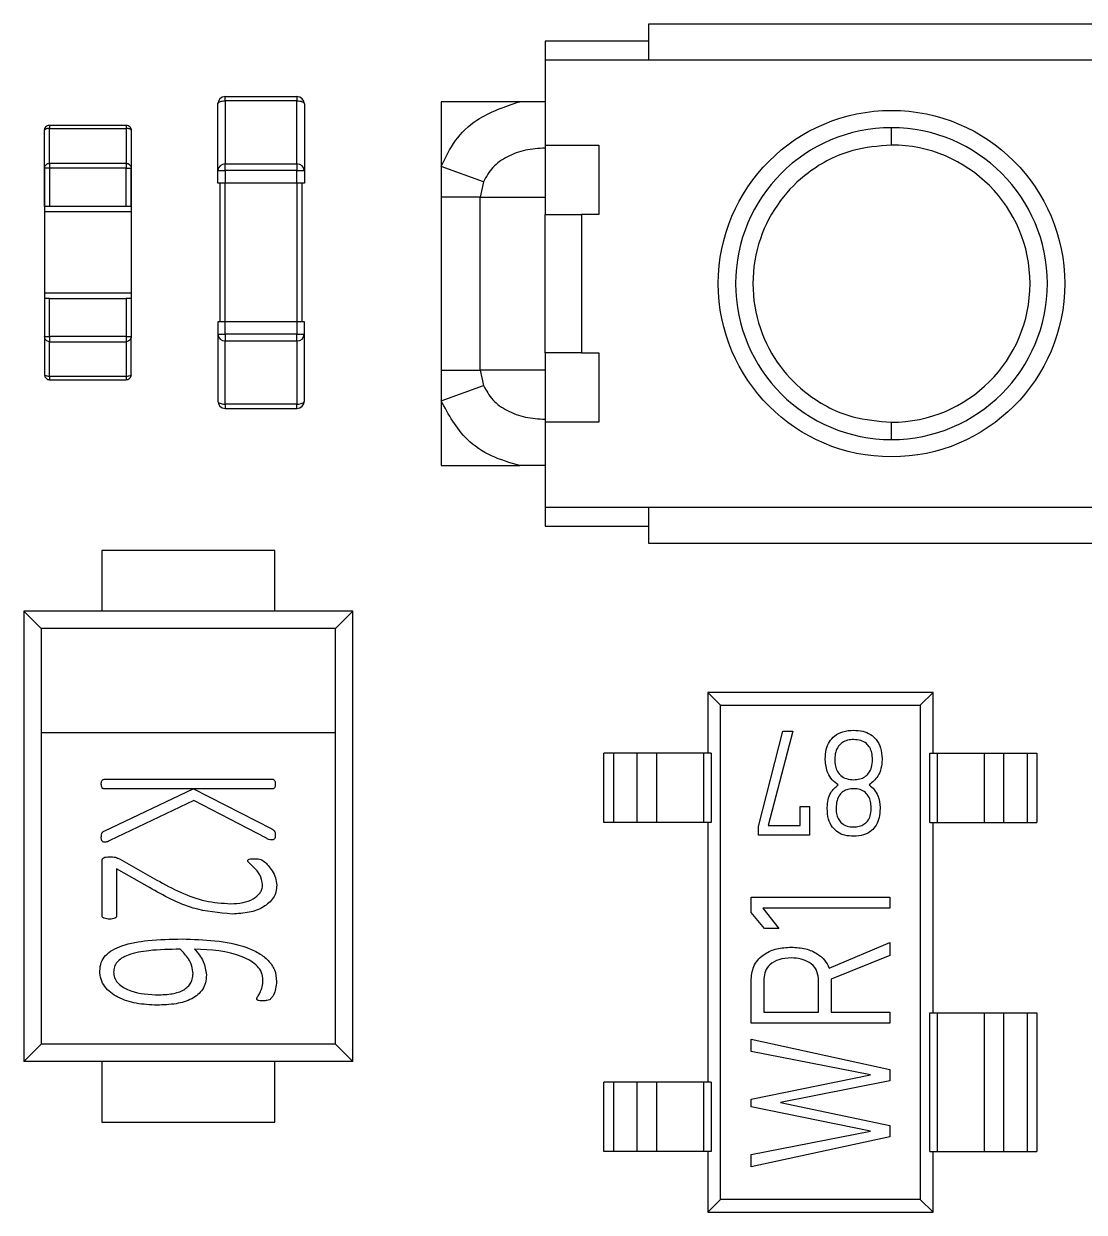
# Model space of a CAD drawing. Header units: millimetres. Extents: x 76 to 188, y 101 to 163.
# Drawn here: x 123.214 to 126.276, y 112.479 to 115.909 of the extents above; entities that cross this region are included whole.
import ezdxf

# ---------------------------------------------------------------- set-up
doc = ezdxf.new("R2010")
doc.units = ezdxf.units.MM

msp = doc.modelspace()

# ---------------------------------------------------------------- linework, layer by layer
at = {"color": 7, "linetype": 'Continuous', "lineweight": 25}
for p, q in [((125.0193, 115.9094), (126.4193, 115.9094)), ((125.0193, 115.8044), (125.0193, 115.9094)), ((125.0193, 115.8594), (124.7193, 115.8594)), ((124.7193, 115.8594), (124.7193, 115.8044)), ((124.7193, 115.8044), (124.7193, 115.5594)), ((125.0193, 115.8044), (124.7193, 115.8044)), ((126.4193, 115.8044), (125.0193, 115.8044)), ((123.7956, 115.6871), (123.7956, 115.6994)), ((123.7956, 115.6994), (124.0031, 115.6994)), ((124.0031, 115.6994), (124.0031, 115.6871)), ((123.7743, 115.4856), (123.7743, 115.6781)), ((124.0031, 115.6871), (123.7956, 115.6871)), ((123.7956, 115.6871), (123.7956, 115.5048)), ((124.0031, 115.5048), (124.0031, 115.6871)), ((124.0243, 115.6781), (124.0243, 115.4856)), ((124.4193, 115.6844), (124.4193, 115.4975)), ((124.6461, 115.6844), (124.4193, 115.6844)), ((124.7193, 115.6844), (124.6461, 115.6844)), ((123.2888, 115.6169), (123.5098, 115.6169)), ((123.2888, 115.6072), (123.5098, 115.6072)), ((125.7193, 115.5594), (125.7193, 115.6094)), ((124.7193, 115.5594), (124.8743, 115.5594)), ((124.7193, 115.5594), (124.7193, 115.3594)), ((124.8743, 115.5594), (124.8743, 115.3594)), ((123.2743, 115.4924), (123.2743, 115.3819)), ((123.2743, 115.3819), (123.2743, 115.4924)), ((123.2746, 115.3819), (123.2746, 115.4919)), ((123.2888, 115.5069), (123.5098, 115.5069)), ((123.5098, 115.4924), (123.2888, 115.4924)), ((123.2888, 115.4924), (123.2888, 115.3819)), ((123.5098, 115.3819), (123.5098, 115.4924)), ((123.5241, 115.4919), (123.5241, 115.3819)), ((123.5243, 115.3819), (123.5243, 115.4924)), ((123.5243, 115.4924), (123.5243, 115.3819)), ((123.7956, 115.4856), (123.7956, 115.5048)), ((123.7956, 115.5048), (124.0031, 115.5048)), ((124.0031, 115.5048), (124.0031, 115.4856)), ((124.5414, 115.4535), (124.4193, 115.4975)), ((124.4193, 115.4975), (124.4193, 115.4094)), ((123.7743, 115.4856), (123.7956, 115.4856)), ((123.7743, 115.4494), (123.7743, 115.4856)), ((124.0031, 115.4856), (123.7956, 115.4856)), ((123.7956, 115.4856), (123.7956, 115.4494)), ((124.0031, 115.4494), (124.0031, 115.4856)), ((124.0031, 115.4856), (124.0243, 115.4856)), ((124.0243, 115.4856), (124.0243, 115.4494)), ((123.7956, 115.4494), (123.7743, 115.4494)), ((123.7806, 115.4494), (123.7806, 115.0494)), ((124.0031, 115.4494), (123.7956, 115.4494)), ((123.7956, 115.0494), (123.7956, 115.4494)), ((124.0243, 115.4494), (124.0031, 115.4494)), ((124.0031, 115.4494), (124.0031, 115.0494)), ((124.0181, 115.0494), (124.0181, 115.4494)), ((124.5414, 115.4535), (124.5321, 115.4094)), ((124.4193, 115.4094), (124.4193, 114.9094)), ((124.5321, 115.4094), (124.4193, 115.4094)), ((124.5321, 115.4094), (124.7193, 115.4094)), ((124.5321, 114.9094), (124.5321, 115.4094)), ((123.2743, 115.3819), (123.2743, 115.3669)), ((123.2743, 115.3669), (123.2743, 115.1319)), ((123.5243, 115.3669), (123.2743, 115.3669)), ((123.5098, 115.3819), (123.2888, 115.3819)), ((123.5243, 115.3819), (123.5243, 115.3669)), ((123.5243, 115.3669), (123.5243, 115.1319)), ((124.7193, 114.9594), (124.7193, 115.3594)), ((124.7193, 115.3594), (124.7194, 115.3594)), ((124.7194, 115.3594), (124.8243, 115.3594)), ((124.8243, 115.3594), (124.8243, 114.9594)), ((124.8743, 115.3594), (124.8243, 115.3594)), ((123.2743, 115.1319), (123.2743, 115.1169)), ((123.5243, 115.1319), (123.2743, 115.1319)), ((123.2743, 115.1169), (123.2743, 115.0064)), ((123.2888, 115.0064), (123.2888, 115.1169)), ((123.2888, 115.1169), (123.5098, 115.1169)), ((123.5098, 115.1169), (123.5098, 115.0064)), ((123.5241, 115.1169), (123.5241, 115.0069)), ((123.5243, 115.1319), (123.5243, 115.1169)), ((123.7743, 115.0494), (123.7743, 115.0132)), ((123.7956, 115.0494), (123.7743, 115.0494)), ((124.0031, 115.0494), (123.7956, 115.0494)), ((123.7956, 115.0132), (123.7956, 115.0494)), ((124.0031, 115.0494), (124.0031, 115.0132)), ((124.0243, 115.0494), (124.0031, 115.0494)), ((124.0243, 115.0132), (124.0243, 115.0494)), ((123.7743, 115.0132), (123.7956, 115.0132)), ((123.7743, 115.0132), (123.7743, 114.8206)), ((123.7956, 115.0132), (123.7956, 114.9939)), ((124.0031, 115.0132), (123.7956, 115.0132)), ((124.0031, 115.0132), (124.0243, 115.0132)), ((124.0031, 114.9939), (124.0031, 115.0132)), ((124.0243, 114.8206), (124.0243, 115.0132)), ((123.5098, 115.0064), (123.2888, 115.0064)), ((123.2888, 114.9919), (123.5098, 114.9919)), ((123.7956, 114.9939), (124.0031, 114.9939)), ((123.7956, 114.8117), (123.7956, 114.9939)), ((124.0031, 114.9939), (124.0031, 114.8117)), ((124.7194, 114.9594), (124.7193, 114.9594)), ((124.7193, 114.9594), (124.7193, 114.7594)), ((124.8243, 114.9594), (124.7194, 114.9594)), ((124.8243, 114.9594), (124.8743, 114.9594)), ((124.8743, 114.9594), (124.8743, 114.7594)), ((124.4193, 114.9094), (124.4193, 114.8212)), ((124.4193, 114.9094), (124.5321, 114.9094)), ((124.5321, 114.9094), (124.5414, 114.8653)), ((124.7193, 114.9094), (124.5321, 114.9094)), ((123.5098, 114.8916), (123.2888, 114.8916)), ((123.2888, 114.8819), (123.5098, 114.8819)), ((124.4193, 114.8212), (124.5414, 114.8653)), ((124.0031, 114.8117), (123.7956, 114.8117)), ((123.7956, 114.8117), (123.7956, 114.7994)), ((124.0031, 114.7994), (124.0031, 114.8117)), ((124.4193, 114.8212), (124.4193, 114.6344)), ((123.7956, 114.7994), (124.0031, 114.7994)), ((124.7193, 114.7594), (124.7193, 114.5144)), ((124.8743, 114.7594), (124.7193, 114.7594)), ((125.7193, 114.7094), (125.7193, 114.7594)), ((124.4193, 114.6344), (124.6461, 114.6344)), ((124.7193, 114.6344), (124.6461, 114.6344)), ((124.7193, 114.5144), (125.0193, 114.5144)), ((124.7193, 114.5144), (124.7193, 114.4594)), ((125.0193, 114.5144), (126.4193, 114.5144)), ((125.0193, 114.4094), (125.0193, 114.5144)), ((124.7193, 114.4594), (125.0193, 114.4594)), ((126.4193, 114.4094), (125.0193, 114.4094)), ((123.9393, 114.3894), (123.4393, 114.3894)), ((123.4393, 114.3894), (123.4393, 114.2144)), ((123.9393, 114.2144), (123.9393, 114.3894)), ((123.2143, 114.2144), (123.2143, 112.9144)), ((123.2143, 114.2144), (123.2643, 114.1644)), ((123.4393, 114.2144), (123.2143, 114.2144)), ((123.9393, 114.2144), (123.4393, 114.2144)), ((124.1643, 114.2144), (123.9393, 114.2144)), ((124.1143, 114.1644), (124.1643, 114.2144)), ((124.1643, 112.9144), (124.1643, 114.2144)), ((124.1143, 114.1644), (123.2643, 114.1644)), ((123.2643, 114.1644), (123.2643, 113.8644)), ((124.1143, 113.8644), (124.1143, 114.1644)), ((125.1893, 113.9794), (125.2262, 113.9426)), ((125.8393, 113.9794), (125.1893, 113.9794)), ((125.1893, 113.9794), (125.1893, 113.8044)), ((125.8393, 113.9794), (125.8025, 113.9426)), ((125.8393, 113.8044), (125.8393, 113.9794)), ((125.2262, 113.9426), (125.8025, 113.9426)), ((125.2262, 112.5162), (125.2262, 113.9426)), ((125.8025, 113.9426), (125.8025, 112.5162)), ((123.2643, 113.8644), (124.1143, 113.8644)), ((123.2643, 113.8644), (123.2643, 112.9644)), ((124.1143, 112.9644), (124.1143, 113.8644)), ((125.3356, 113.5926), (125.4054, 113.8676)), ((125.4347, 113.8676), (125.3636, 113.5951)), ((125.4054, 113.8676), (125.4347, 113.8676)), ((124.8893, 113.6044), (124.8893, 113.8044)), ((124.9176, 113.8044), (124.8893, 113.8044)), ((124.9176, 113.6044), (124.9176, 113.8044)), ((124.9856, 113.8044), (124.9176, 113.8044)), ((124.9856, 113.6044), (124.9856, 113.8044)), ((125.0416, 113.8044), (124.9856, 113.8044)), ((125.0416, 113.6044), (125.0416, 113.8044)), ((125.1776, 113.8044), (125.0416, 113.8044)), ((125.1776, 113.6044), (125.1776, 113.8044)), ((125.1985, 113.8044), (125.1776, 113.8044)), ((125.1985, 113.8044), (125.1985, 113.6044)), ((125.5281, 113.7853), (125.5281, 113.7883)), ((125.5556, 113.7863), (125.5556, 113.7853)), ((125.6646, 113.7856), (125.6646, 113.7865)), ((125.6921, 113.7883), (125.6921, 113.7853)), ((125.8301, 113.6044), (125.8301, 113.8044)), ((125.8301, 113.8044), (125.8511, 113.8044)), ((125.8511, 113.8044), (125.8511, 113.6044)), ((125.8511, 113.8044), (125.987, 113.8044)), ((125.987, 113.8044), (125.987, 113.6044)), ((125.987, 113.8044), (126.043, 113.8044)), ((126.043, 113.8044), (126.043, 113.6044)), ((126.043, 113.8044), (126.111, 113.8044)), ((126.111, 113.8044), (126.111, 113.6044)), ((126.111, 113.8044), (126.1393, 113.8044)), ((126.1393, 113.8044), (126.1393, 113.6044)), ((123.448, 113.7292), (123.9306, 113.7292)), ((123.7034, 113.701), (123.448, 113.701)), ((123.448, 113.5804), (123.7034, 113.701)), ((123.9306, 113.701), (123.7043, 113.701)), ((123.7043, 113.701), (123.9306, 113.5855)), ((123.7057, 113.6681), (123.463, 113.5522)), ((123.9133, 113.5597), (123.7057, 113.6681)), ((125.4557, 113.5951), (125.4557, 113.6508)), ((125.4557, 113.6508), (125.4825, 113.6508)), ((125.4825, 113.6508), (125.4825, 113.5676)), ((125.5338, 113.6443), (125.5338, 113.6473)), ((125.5595, 113.6461), (125.5595, 113.6434)), ((125.6606, 113.6434), (125.6606, 113.6466)), ((125.6864, 113.6473), (125.6864, 113.6443)), ((124.9176, 113.6044), (124.8893, 113.6044)), ((124.9856, 113.6044), (124.9176, 113.6044)), ((125.0416, 113.6044), (124.9856, 113.6044)), ((125.1776, 113.6044), (125.0416, 113.6044)), ((125.1985, 113.6044), (125.1776, 113.6044)), ((125.1893, 113.6044), (125.1893, 112.8544)), ((125.8301, 113.6044), (125.8511, 113.6044)), ((125.8393, 113.0544), (125.8393, 113.6044)), ((125.8511, 113.6044), (125.987, 113.6044)), ((125.987, 113.6044), (126.043, 113.6044)), ((126.043, 113.6044), (126.111, 113.6044)), ((126.111, 113.6044), (126.1393, 113.6044)), ((125.3356, 113.5676), (125.3356, 113.5926)), ((125.4825, 113.5676), (125.3356, 113.5676)), ((125.3636, 113.5951), (125.4557, 113.5951)), ((123.4907, 113.4991), (123.5982, 113.4381)), ((123.4405, 113.3343), (123.4405, 113.4954)), ((123.4823, 113.4705), (123.4823, 113.3343)), ((123.5776, 113.4165), (123.4823, 113.4705)), ((125.3145, 113.3442), (125.3145, 113.3891)), ((125.3145, 113.3891), (125.7145, 113.3891)), ((125.7145, 113.3891), (125.7145, 113.3574)), ((125.3525, 113.2986), (125.3145, 113.3442)), ((125.7145, 113.3574), (125.3478, 113.3574)), ((125.3478, 113.3574), (125.3941, 113.2986)), ((125.3941, 113.2986), (125.3525, 113.2986)), ((125.5395, 113.1842), (125.7145, 113.258)), ((125.7145, 113.258), (125.7145, 113.22)), ((125.7145, 113.22), (125.5454, 113.1521)), ((125.3142, 113.0248), (125.3142, 113.1516)), ((125.3511, 113.1536), (125.3511, 113.0565)), ((125.5084, 113.0565), (125.5084, 113.1536)), ((125.5454, 113.1516), (125.5454, 113.0565)), ((125.3511, 113.0565), (125.5084, 113.0565)), ((125.5454, 113.0565), (125.7145, 113.0565)), ((125.7145, 113.0565), (125.7145, 113.0248)), ((125.8301, 112.6544), (125.8301, 113.0544)), ((125.8301, 113.0544), (125.8511, 113.0544)), ((125.8511, 113.0544), (125.8511, 112.6544)), ((125.8511, 113.0544), (125.987, 113.0544)), ((125.987, 113.0544), (125.987, 112.6544)), ((125.987, 113.0544), (126.043, 113.0544)), ((126.043, 113.0544), (126.043, 112.6544)), ((126.043, 113.0544), (126.111, 113.0544)), ((126.111, 113.0544), (126.111, 112.6544)), ((126.111, 113.0544), (126.1393, 113.0544)), ((126.1393, 113.0544), (126.1393, 112.6544)), ((125.7145, 113.0248), (125.3142, 113.0248)), ((123.2643, 112.9644), (123.2143, 112.9144)), ((124.1143, 112.9644), (123.2643, 112.9644)), ((124.1643, 112.9144), (124.1143, 112.9644)), ((125.3145, 112.9429), (125.3145, 112.9786)), ((125.3145, 112.9786), (125.7145, 112.8917)), ((125.6583, 112.8755), (125.3145, 112.9429)), ((123.4393, 112.9144), (123.2143, 112.9144)), ((123.9393, 112.9144), (123.4393, 112.9144)), ((123.4393, 112.9144), (123.4393, 112.7394)), ((124.1643, 112.9144), (123.9393, 112.9144)), ((123.9393, 112.7394), (123.9393, 112.9144)), ((125.7145, 112.8917), (125.7145, 112.859)), ((124.8893, 112.6544), (124.8893, 112.8544)), ((124.9176, 112.8544), (124.8893, 112.8544)), ((124.9176, 112.6544), (124.9176, 112.8544)), ((124.9856, 112.8544), (124.9176, 112.8544)), ((124.9856, 112.6544), (124.9856, 112.8544)), ((125.0416, 112.8544), (124.9856, 112.8544)), ((125.0416, 112.6544), (125.0416, 112.8544)), ((125.1776, 112.8544), (125.0416, 112.8544)), ((125.1776, 112.6544), (125.1776, 112.8544)), ((125.1985, 112.8544), (125.1776, 112.8544)), ((125.1985, 112.8544), (125.1985, 112.6544)), ((125.3145, 112.8055), (125.6583, 112.8755)), ((125.7145, 112.859), (125.399, 112.7956)), ((125.3145, 112.7834), (125.3145, 112.8055)), ((125.6583, 112.7133), (125.3145, 112.7834)), ((125.399, 112.7956), (125.7145, 112.7298)), ((123.4393, 112.7394), (123.9393, 112.7394)), ((125.3145, 112.646), (125.6583, 112.7133)), ((125.7145, 112.7298), (125.7145, 112.6971)), ((125.7145, 112.6971), (125.3145, 112.6103)), ((124.9176, 112.6544), (124.8893, 112.6544)), ((124.9856, 112.6544), (124.9176, 112.6544)), ((125.0416, 112.6544), (124.9856, 112.6544)), ((125.1776, 112.6544), (125.0416, 112.6544)), ((125.1985, 112.6544), (125.1776, 112.6544)), ((125.1893, 112.6544), (125.1893, 112.4794)), ((125.3145, 112.6103), (125.3145, 112.646)), ((125.8301, 112.6544), (125.8511, 112.6544)), ((125.8393, 112.4794), (125.8393, 112.6544)), ((125.8511, 112.6544), (125.987, 112.6544)), ((125.987, 112.6544), (126.043, 112.6544)), ((126.043, 112.6544), (126.111, 112.6544)), ((126.111, 112.6544), (126.1393, 112.6544)), ((125.2262, 112.5162), (125.1893, 112.4794)), ((125.8025, 112.5162), (125.2262, 112.5162)), ((125.8393, 112.4794), (125.8025, 112.5162)), ((125.1893, 112.4794), (125.8393, 112.4794))]:
    msp.add_line(p, q, dxfattribs=at)
at = {"color": 7, "linetype": 'Continuous', "lineweight": 25, "flags": 128}
for points in [[(123.7743, 115.6781), (123.7747, 115.6799), (123.7759, 115.6816), (123.7779, 115.6831), (123.7805, 115.6845), (123.7838, 115.6856), (123.7874, 115.6864), (123.7914, 115.6869), (123.7956, 115.6871)], [(124.0031, 115.6871), (124.0072, 115.6869), (124.0112, 115.6864), (124.0149, 115.6856), (124.0181, 115.6845), (124.0207, 115.6831), (124.0227, 115.6816), (124.0239, 115.6799), (124.0243, 115.6781)], [(123.7743, 114.8206), (123.7747, 114.8189), (123.7759, 114.8172), (123.7779, 114.8157), (123.7805, 114.8143), (123.7838, 114.8132), (123.7874, 114.8124), (123.7914, 114.8119), (123.7956, 114.8117)], [(124.0031, 114.8117), (124.0072, 114.8119), (124.0112, 114.8124), (124.0149, 114.8132), (124.0181, 114.8143), (124.0207, 114.8157), (124.0227, 114.8172), (124.0239, 114.8189), (124.0243, 114.8206)]]:
    msp.add_lwpolyline(points, dxfattribs=at)
at = {"color": 7, "linetype": 'Continuous', "lineweight": 25}
msp.add_circle((125.7193, 115.1594), 0.5, dxfattribs=at)
for centre, radius, start, end in [((123.7956, 115.6781), 0.0212, 90, 180), ((124.0031, 115.6781), 0.0213, 0, 90), ((125.7193, 115.1594), 0.45, 90, 270), ((125.7193, 115.1594), 0.45, 270, 90), ((125.7193, 115.1594), 0.4, 270, 90), ((123.7946, 115.4845), 0.0203, 87.3455, 177.0733), ((124.004, 115.4845), 0.0203, 2.9267, 92.6545), ((123.7946, 115.0143), 0.0203, 182.9267, 272.6545), ((124.004, 115.0143), 0.0203, 267.3455, 357.0733), ((123.7956, 114.8206), 0.0212, 180, 270), ((124.0031, 114.8206), 0.0213, 270, 0)]:
    msp.add_arc(centre, radius, start, end, dxfattribs=at)
for points, knots in [([(124.4193, 115.4975), (124.4316, 115.5234), (124.4561, 115.5751), (124.5324, 115.647), (124.6029, 115.6702), (124.6461, 115.6844)], [0, 0, 0, 0, 0.27925, 0.559101, 1, 1, 1, 1]), ([(125.7193, 115.5594), (125.6815, 115.5562), (125.5958, 115.5491), (125.483, 115.4903), (125.3921, 115.3998), (125.3335, 115.289), (125.312, 115.1596), (125.3335, 115.03), (125.3919, 114.9192), (125.4829, 114.8285), (125.5958, 114.7697), (125.6815, 114.7625), (125.7193, 114.7594)], [0, 0, 0, 0, 0.090411, 0.204773, 0.295692, 0.394919, 0.500002, 0.604669, 0.704124, 0.795227, 0.909589, 1, 1, 1, 1]), ([(124.7193, 115.5507), (124.7002, 115.5495), (124.6625, 115.5472), (124.6105, 115.528), (124.5663, 115.4978), (124.5495, 115.4679), (124.5414, 115.4535)], [0, 0, 0, 0, 0.267423, 0.52581, 0.769946, 1, 1, 1, 1]), ([(124.5414, 114.8653), (124.5495, 114.8508), (124.5663, 114.821), (124.6105, 114.7907), (124.6625, 114.7716), (124.7002, 114.7693), (124.7193, 114.7681)], [0, 0, 0, 0, 0.230054, 0.47419, 0.732577, 1, 1, 1, 1]), ([(124.6461, 114.6344), (124.6183, 114.6424), (124.5633, 114.6583), (124.4761, 114.7161), (124.4409, 114.7813), (124.4193, 114.8212)], [0, 0, 0, 0, 0.283715, 0.561471, 1, 1, 1, 1]), ([(125.5281, 113.7883), (125.5286, 113.7973), (125.5295, 113.8143), (125.5388, 113.8373), (125.5552, 113.8561), (125.58, 113.8686), (125.5996, 113.8699), (125.6101, 113.8705)], [0, 0, 0, 0, 0.204808, 0.385822, 0.555476, 0.763434, 1, 1, 1, 1]), ([(125.6101, 113.8435), (125.6041, 113.8432), (125.5928, 113.8426), (125.5775, 113.836), (125.5651, 113.8245), (125.5568, 113.8072), (125.556, 113.7936), (125.5556, 113.7863)], [0, 0, 0, 0, 0.20013, 0.376898, 0.545342, 0.756604, 1, 1, 1, 1]), ([(125.6101, 113.8705), (125.619, 113.87), (125.6359, 113.8691), (125.6589, 113.8598), (125.6776, 113.8434), (125.6902, 113.8185), (125.6914, 113.7988), (125.6921, 113.7883)], [0, 0, 0, 0, 0.203299, 0.383976, 0.553631, 0.761783, 1, 1, 1, 1]), ([(125.6646, 113.7865), (125.6642, 113.7928), (125.6636, 113.8045), (125.6574, 113.8204), (125.6467, 113.8334), (125.6302, 113.8422), (125.6171, 113.8431), (125.6101, 113.8435)], [0, 0, 0, 0, 0.209355, 0.392911, 0.56248, 0.76673, 1, 1, 1, 1]), ([(125.5657, 113.7127), (125.5596, 113.7173), (125.5471, 113.7266), (125.5317, 113.7514), (125.5295, 113.7723), (125.5281, 113.7853)], [0, 0, 0, 0, 0.269095, 0.544713, 1, 1, 1, 1]), ([(125.5556, 113.7853), (125.5559, 113.779), (125.5565, 113.7673), (125.5627, 113.7513), (125.5734, 113.7382), (125.5899, 113.7292), (125.6031, 113.7283), (125.6101, 113.7278)], [0, 0, 0, 0, 0.209014, 0.393083, 0.563212, 0.767506, 1, 1, 1, 1]), ([(125.6101, 113.7278), (125.6161, 113.7282), (125.6274, 113.7288), (125.6427, 113.7355), (125.655, 113.7471), (125.6633, 113.7645), (125.6641, 113.7782), (125.6646, 113.7856)], [0, 0, 0, 0, 0.199377, 0.375938, 0.544337, 0.755164, 1, 1, 1, 1]), ([(125.6921, 113.7853), (125.6915, 113.7769), (125.6904, 113.7605), (125.6796, 113.7334), (125.6641, 113.7205), (125.6549, 113.7127)], [0, 0, 0, 0, 0.298515, 0.580176, 1, 1, 1, 1]), ([(123.4381, 113.7151), (123.4382, 113.7169), (123.4382, 113.72), (123.4394, 113.724), (123.4412, 113.7271), (123.4443, 113.729), (123.4467, 113.7291), (123.448, 113.7292)], [0, 0, 0, 0, 0.275337, 0.473772, 0.632925, 0.806168, 1, 1, 1, 1]), ([(123.448, 113.701), (123.4469, 113.7011), (123.4448, 113.7012), (123.4419, 113.7024), (123.4398, 113.7052), (123.4383, 113.7095), (123.4382, 113.713), (123.4381, 113.7151)], [0, 0, 0, 0, 0.1662839, 0.3156781, 0.4664187, 0.6850718, 1, 1, 1, 1]), ([(123.9306, 113.7292), (123.9317, 113.7291), (123.9338, 113.729), (123.9367, 113.7277), (123.9388, 113.725), (123.9403, 113.7207), (123.9404, 113.7172), (123.9405, 113.7151)], [0, 0, 0, 0, 0.166284, 0.315678, 0.466419, 0.685072, 1, 1, 1, 1]), ([(123.9405, 113.7151), (123.9404, 113.7133), (123.9404, 113.7102), (123.9392, 113.7062), (123.9375, 113.7031), (123.9343, 113.7012), (123.9319, 113.7011), (123.9306, 113.701)], [0, 0, 0, 0, 0.275337, 0.473772, 0.632925, 0.806168, 1, 1, 1, 1]), ([(125.5338, 113.6473), (125.5342, 113.655), (125.5352, 113.6698), (125.5441, 113.6941), (125.5577, 113.7058), (125.5657, 113.7127)], [0, 0, 0, 0, 0.304704, 0.586429, 1, 1, 1, 1]), ([(125.6549, 113.7127), (125.6601, 113.7085), (125.6706, 113.6998), (125.6834, 113.6775), (125.6852, 113.6589), (125.6864, 113.6473)], [0, 0, 0, 0, 0.264799, 0.539949, 1, 1, 1, 1]), ([(125.6101, 113.7018), (125.6045, 113.7015), (125.594, 113.7009), (125.5797, 113.6946), (125.5682, 113.6834), (125.5606, 113.6665), (125.5599, 113.6532), (125.5595, 113.6461)], [0, 0, 0, 0, 0.195139, 0.368434, 0.53569, 0.749298, 1, 1, 1, 1]), ([(125.6606, 113.6466), (125.6603, 113.6527), (125.6598, 113.664), (125.6541, 113.6794), (125.6441, 113.692), (125.6287, 113.7005), (125.6165, 113.7014), (125.6101, 113.7018)], [0, 0, 0, 0, 0.21424, 0.400762, 0.57106, 0.773635, 1, 1, 1, 1]), ([(125.6101, 113.5643), (125.6017, 113.5648), (125.5858, 113.5657), (125.5643, 113.5749), (125.547, 113.591), (125.5355, 113.6151), (125.5344, 113.6342), (125.5338, 113.6443)], [0, 0, 0, 0, 0.200472, 0.378103, 0.546745, 0.757153, 1, 1, 1, 1]), ([(125.5595, 113.6434), (125.5598, 113.6376), (125.5604, 113.6269), (125.5661, 113.6124), (125.5762, 113.6007), (125.5914, 113.5925), (125.6036, 113.5918), (125.6101, 113.5913)], [0, 0, 0, 0, 0.208242, 0.389641, 0.558565, 0.764465, 1, 1, 1, 1]), ([(125.6864, 113.6443), (125.6859, 113.6356), (125.6851, 113.6191), (125.6764, 113.5968), (125.6612, 113.5786), (125.6381, 113.5662), (125.6198, 113.565), (125.6101, 113.5643)], [0, 0, 0, 0, 0.209096, 0.393157, 0.563425, 0.768315, 1, 1, 1, 1]), ([(125.6101, 113.5913), (125.6156, 113.5917), (125.626, 113.5923), (125.6402, 113.5983), (125.6517, 113.6087), (125.6594, 113.6244), (125.6602, 113.6368), (125.6606, 113.6434)], [0, 0, 0, 0, 0.200773, 0.380457, 0.550418, 0.759873, 1, 1, 1, 1]), ([(123.4381, 113.5616), (123.4382, 113.5639), (123.4384, 113.5685), (123.4398, 113.5747), (123.4439, 113.5783), (123.4466, 113.5797), (123.448, 113.5804)], [0, 0, 0, 0, 0.311041, 0.597504, 0.797816, 1, 1, 1, 1]), ([(123.9306, 113.5855), (123.9324, 113.5845), (123.9358, 113.5826), (123.9391, 113.5781), (123.9404, 113.5728), (123.9405, 113.5693), (123.9405, 113.5672)], [0, 0, 0, 0, 0.278368, 0.521217, 0.722233, 1, 1, 1, 1]), ([(123.4489, 113.5475), (123.4477, 113.5475), (123.4455, 113.5476), (123.4423, 113.5485), (123.4402, 113.5508), (123.4389, 113.5538), (123.4382, 113.5574), (123.4382, 113.5601), (123.4381, 113.5616)], [0, 0, 0, 0, 0.178306, 0.318928, 0.469293, 0.610558, 0.783681, 1, 1, 1, 1]), ([(123.463, 113.5522), (123.4598, 113.5505), (123.4553, 113.5481), (123.4503, 113.5476), (123.4489, 113.5475)], [0, 0, 0, 0, 0.727716, 1, 1, 1, 1]), ([(123.9306, 113.5541), (123.9275, 113.5543), (123.9213, 113.5549), (123.9159, 113.5581), (123.9133, 113.5597)], [0, 0, 0, 0, 0.503736, 1, 1, 1, 1]), ([(123.9405, 113.5672), (123.9405, 113.5658), (123.9404, 113.5633), (123.9398, 113.56), (123.9387, 113.5575), (123.9369, 113.5555), (123.9341, 113.5541), (123.9318, 113.5541), (123.9306, 113.5541)], [0, 0, 0, 0, 0.222007, 0.39346, 0.530736, 0.648389, 0.810503, 1, 1, 1, 1]), ([(123.4405, 113.4954), (123.4406, 113.496), (123.4407, 113.4973), (123.4416, 113.4993), (123.4432, 113.5011), (123.4466, 113.5033), (123.4531, 113.505), (123.4588, 113.5051), (123.4621, 113.5052)], [0, 0, 0, 0, 0.0730522, 0.1527649, 0.2423063, 0.346158, 0.620108, 1, 1, 1, 1]), ([(123.4621, 113.5052), (123.4679, 113.5052), (123.4779, 113.5051), (123.487, 113.5009), (123.4907, 113.4991)], [0, 0, 0, 0, 0.5834687, 1, 1, 1, 1]), ([(123.8607, 113.494), (123.8607, 113.4944), (123.8608, 113.4953), (123.8625, 113.497), (123.8661, 113.4987), (123.8725, 113.4996), (123.8775, 113.4996), (123.8804, 113.4996)], [0, 0, 0, 0, 0.060667, 0.123673, 0.306527, 0.601879, 1, 1, 1, 1]), ([(123.8804, 113.4996), (123.8854, 113.4996), (123.8957, 113.4997), (123.9093, 113.4915), (123.9212, 113.4793), (123.9324, 113.464), (123.9424, 113.445), (123.944, 113.4304), (123.9447, 113.4231)], [0, 0, 0, 0, 0.134106, 0.280236, 0.41894, 0.600816, 0.799698, 1, 1, 1, 1]), ([(123.9039, 113.4245), (123.902, 113.4345), (123.8985, 113.4538), (123.8806, 113.4731), (123.8677, 113.4843), (123.862, 113.4906), (123.8608, 113.4928), (123.8607, 113.4936), (123.8607, 113.494)], [0, 0, 0, 0, 0.356493, 0.685611, 0.911053, 0.971183, 0.987302, 1, 1, 1, 1]), ([(123.5982, 113.4381), (123.6438, 113.4134), (123.7114, 113.3768), (123.7872, 113.3713), (123.8119, 113.3696)], [0, 0, 0, 0, 0.674922, 1, 1, 1, 1]), ([(123.8161, 113.34), (123.7778, 113.3434), (123.6929, 113.3511), (123.6185, 113.3933), (123.5776, 113.4165)], [0, 0, 0, 0, 0.450173, 1, 1, 1, 1]), ([(123.8119, 113.3696), (123.8238, 113.3702), (123.846, 113.3715), (123.8758, 113.3816), (123.8945, 113.3965), (123.9029, 113.4119), (123.9035, 113.4203), (123.9039, 113.4245)], [0, 0, 0, 0, 0.302375, 0.565057, 0.788175, 0.893264, 1, 1, 1, 1]), ([(123.9447, 113.4231), (123.9443, 113.4165), (123.9434, 113.4037), (123.9322, 113.3802), (123.9061, 113.3573), (123.8638, 113.3426), (123.8326, 113.3409), (123.8161, 113.34)], [0, 0, 0, 0, 0.115329, 0.225066, 0.44989, 0.708286, 1, 1, 1, 1]), ([(123.4621, 113.3254), (123.4568, 113.3257), (123.4506, 113.3261), (123.4441, 113.3287), (123.4421, 113.3302), (123.4407, 113.3321), (123.4406, 113.3336), (123.4405, 113.3343)], [0, 0, 0, 0, 0.6202051, 0.7293992, 0.8255622, 0.9125337, 1, 1, 1, 1]), ([(123.4823, 113.3343), (123.4822, 113.3337), (123.4821, 113.3325), (123.4811, 113.3307), (123.4794, 113.3291), (123.4759, 113.3274), (123.47, 113.3258), (123.4649, 113.3255), (123.4621, 113.3254)], [0, 0, 0, 0, 0.076766, 0.156585, 0.248222, 0.361974, 0.646739, 1, 1, 1, 1]), ([(123.4339, 113.1761), (123.4347, 113.1843), (123.4361, 113.2004), (123.4502, 113.2214), (123.4711, 113.2378), (123.5119, 113.2552), (123.5802, 113.2661), (123.6386, 113.2674), (123.6715, 113.2681)], [0, 0, 0, 0, 0.087268, 0.17131, 0.26319, 0.370793, 0.645295, 1, 1, 1, 1]), ([(123.6715, 113.2681), (123.7351, 113.2662), (123.812, 113.2638), (123.8927, 113.2289), (123.9207, 113.2073), (123.9411, 113.1792), (123.9432, 113.157), (123.9442, 113.1456)], [0, 0, 0, 0, 0.574766, 0.693638, 0.798726, 0.896819, 1, 1, 1, 1]), ([(123.6658, 113.2386), (123.6356, 113.238), (123.5852, 113.2371), (123.5279, 113.2272), (123.4975, 113.2137), (123.4834, 113.2022), (123.4751, 113.1879), (123.4743, 113.1776), (123.4738, 113.1724)], [0, 0, 0, 0, 0.411229, 0.685462, 0.782676, 0.860581, 0.929414, 1, 1, 1, 1]), ([(123.7029, 113.1681), (123.7022, 113.1754), (123.7006, 113.1905), (123.6883, 113.2154), (123.6744, 113.2298), (123.6658, 113.2386)], [0, 0, 0, 0, 0.268129, 0.552121, 1, 1, 1, 1]), ([(123.9048, 113.1494), (123.9041, 113.1567), (123.9026, 113.1714), (123.8888, 113.1905), (123.8693, 113.2056), (123.8115, 113.234), (123.7546, 113.2367), (123.7072, 113.239)], [0, 0, 0, 0, 0.0926347, 0.1857996, 0.2892021, 0.4058596, 1, 1, 1, 1]), ([(123.7072, 113.239), (123.717, 113.2275), (123.7356, 113.2058), (123.7396, 113.1776), (123.7414, 113.1644)], [0, 0, 0, 0, 0.5321443, 1, 1, 1, 1]), ([(125.3142, 113.1516), (125.316, 113.1663), (125.3197, 113.1953), (125.3509, 113.2259), (125.389, 113.242), (125.4156, 113.2436), (125.4298, 113.2445)], [0, 0, 0, 0, 0.260397, 0.518558, 0.745195, 1, 1, 1, 1]), ([(125.4298, 113.2445), (125.4439, 113.2436), (125.4706, 113.2421), (125.5038, 113.2278), (125.5274, 113.2079), (125.5355, 113.192), (125.5395, 113.1842)], [0, 0, 0, 0, 0.317782, 0.600453, 0.802665, 1, 1, 1, 1]), ([(125.4298, 113.2134), (125.4177, 113.2126), (125.3955, 113.2111), (125.3689, 113.1965), (125.3534, 113.1758), (125.3519, 113.1611), (125.3511, 113.1536)], [0, 0, 0, 0, 0.32552, 0.60172, 0.79931, 1, 1, 1, 1]), ([(125.5084, 113.1536), (125.507, 113.1629), (125.5044, 113.1818), (125.4832, 113.2013), (125.4574, 113.2115), (125.4394, 113.2128), (125.4298, 113.2134)], [0, 0, 0, 0, 0.250597, 0.507751, 0.738093, 1, 1, 1, 1]), ([(123.5992, 113.0771), (123.5791, 113.078), (123.5404, 113.0799), (123.487, 113.0959), (123.4518, 113.1225), (123.4357, 113.1516), (123.4345, 113.1678), (123.4339, 113.1761)], [0, 0, 0, 0, 0.282093, 0.544103, 0.773486, 0.883877, 1, 1, 1, 1]), ([(123.4738, 113.1724), (123.4743, 113.1669), (123.4753, 113.156), (123.488, 113.1365), (123.5267, 113.1116), (123.5665, 113.1087), (123.5945, 113.1066)], [0, 0, 0, 0, 0.109162, 0.215723, 0.450244, 1, 1, 1, 1]), ([(123.5945, 113.1066), (123.6092, 113.107), (123.6358, 113.1076), (123.6673, 113.1153), (123.6857, 113.1274), (123.6956, 113.1384), (123.702, 113.1524), (123.7026, 113.1627), (123.7029, 113.1681)], [0, 0, 0, 0, 0.315364, 0.570158, 0.678109, 0.780709, 0.884863, 1, 1, 1, 1]), ([(123.7414, 113.1644), (123.741, 113.1567), (123.7401, 113.142), (123.7311, 113.1221), (123.7172, 113.1065), (123.6923, 113.0901), (123.6517, 113.0788), (123.6175, 113.0777), (123.5992, 113.0771)], [0, 0, 0, 0, 0.122906, 0.233235, 0.340957, 0.453128, 0.70637, 1, 1, 1, 1]), ([(123.887, 113.0954), (123.8871, 113.096), (123.8873, 113.0975), (123.8888, 113.1005), (123.8927, 113.1063), (123.898, 113.1163), (123.9038, 113.1313), (123.9044, 113.1429), (123.9048, 113.1494)], [0, 0, 0, 0, 0.0331704, 0.0776645, 0.172402, 0.3986336, 0.6662218, 1, 1, 1, 1]), ([(123.9442, 113.1456), (123.9435, 113.1385), (123.9422, 113.125), (123.9372, 113.1092), (123.9313, 113.0998), (123.9277, 113.0952), (123.9229, 113.0918), (123.9155, 113.09), (123.9093, 113.0898), (123.9057, 113.0897)], [0, 0, 0, 0, 0.27738, 0.529321, 0.636119, 0.710448, 0.755782, 0.861986, 1, 1, 1, 1]), ([(125.5454, 113.1521), (125.5454, 113.152), (125.5454, 113.1519), (125.5454, 113.1517), (125.5454, 113.1516)], [0, 0, 0, 0, 0.559785, 1, 1, 1, 1]), ([(123.9057, 113.0897), (123.9011, 113.0894), (123.8957, 113.0891), (123.8901, 113.0912), (123.8884, 113.0922), (123.8872, 113.0936), (123.887, 113.0948), (123.887, 113.0954)], [0, 0, 0, 0, 0.639896, 0.746292, 0.83798, 0.918428, 1, 1, 1, 1])]:
    msp.add_open_spline(points, degree=3, knots=knots, dxfattribs=at)
for points in [[(123.2743, 115.6024), (123.2745, 115.6043), (123.275, 115.6081), (123.2783, 115.6129), (123.2831, 115.6162), (123.2869, 115.6167), (123.2888, 115.6169)], [(123.2888, 115.6072), (123.2869, 115.6071), (123.2831, 115.607), (123.2783, 115.6059), (123.275, 115.6043), (123.2745, 115.603), (123.2743, 115.6024)], [(123.2743, 115.4924), (123.2743, 115.4939), (123.2743, 115.4969), (123.2743, 115.5208), (123.2743, 115.556), (123.2743, 115.5869), (123.2743, 115.6024)], [(123.2888, 115.6169), (123.2888, 115.6168), (123.2888, 115.6165), (123.2888, 115.6144), (123.2888, 115.6113), (123.2888, 115.6086), (123.2888, 115.6072)], [(123.2888, 115.5069), (123.2888, 115.5083), (123.2888, 115.511), (123.2888, 115.5328), (123.2888, 115.5649), (123.2888, 115.5931), (123.2888, 115.6072)], [(123.5098, 115.6169), (123.5098, 115.6168), (123.5098, 115.6165), (123.5098, 115.6144), (123.5098, 115.6113), (123.5098, 115.6086), (123.5098, 115.6072)], [(123.5098, 115.6169), (123.5117, 115.6167), (123.5155, 115.6162), (123.5203, 115.6129), (123.5237, 115.6081), (123.5241, 115.6043), (123.5243, 115.6024)], [(123.5098, 115.6072), (123.5098, 115.5931), (123.5098, 115.5649), (123.5098, 115.5328), (123.5098, 115.511), (123.5098, 115.5083), (123.5098, 115.5069)], [(123.5243, 115.6024), (123.5241, 115.603), (123.5237, 115.6043), (123.5203, 115.6059), (123.5155, 115.607), (123.5117, 115.6071), (123.5098, 115.6072)], [(123.5243, 115.6024), (123.5243, 115.5869), (123.5243, 115.556), (123.5243, 115.5208), (123.5243, 115.4969), (123.5243, 115.4939), (123.5243, 115.4924)], [(123.2743, 115.4924), (123.2745, 115.4943), (123.275, 115.4981), (123.2783, 115.5029), (123.2831, 115.5062), (123.2869, 115.5067), (123.2888, 115.5069)], [(123.2888, 115.4924), (123.2869, 115.4924), (123.2831, 115.4924), (123.2783, 115.4924), (123.275, 115.4924), (123.2745, 115.4924), (123.2743, 115.4924)], [(123.2888, 115.5069), (123.2888, 115.5067), (123.2888, 115.5062), (123.2888, 115.5029), (123.2888, 115.4981), (123.2888, 115.4943), (123.2888, 115.4924)], [(123.5098, 115.5069), (123.5098, 115.5067), (123.5098, 115.5062), (123.5098, 115.5029), (123.5098, 115.4981), (123.5098, 115.4943), (123.5098, 115.4924)], [(123.5098, 115.5069), (123.5117, 115.5067), (123.5155, 115.5062), (123.5203, 115.5029), (123.5237, 115.4981), (123.5241, 115.4943), (123.5243, 115.4924)], [(123.5098, 115.4924), (123.5117, 115.4924), (123.5155, 115.4924), (123.5203, 115.4924), (123.5237, 115.4924), (123.5241, 115.4924), (123.5243, 115.4924)], [(123.2888, 115.3819), (123.2869, 115.3819), (123.2831, 115.3819), (123.2783, 115.3819), (123.275, 115.3819), (123.2745, 115.3819), (123.2743, 115.3819)], [(123.5243, 115.3819), (123.5241, 115.3819), (123.5237, 115.3819), (123.5203, 115.3819), (123.5155, 115.3819), (123.5117, 115.3819), (123.5098, 115.3819)], [(123.2888, 115.1169), (123.2869, 115.1169), (123.2831, 115.1169), (123.2783, 115.1169), (123.275, 115.1169), (123.2745, 115.1169), (123.2743, 115.1169)], [(123.5243, 115.1169), (123.5241, 115.1169), (123.5237, 115.1169), (123.5203, 115.1169), (123.5155, 115.1169), (123.5117, 115.1169), (123.5098, 115.1169)], [(123.2743, 115.0064), (123.2743, 115.0049), (123.2743, 115.0019), (123.2743, 114.978), (123.2743, 114.9428), (123.2743, 114.9119), (123.2743, 114.8964)], [(123.2743, 115.0064), (123.2745, 115.0064), (123.275, 115.0064), (123.2783, 115.0064), (123.2831, 115.0064), (123.2869, 115.0064), (123.2888, 115.0064)], [(123.2888, 114.9919), (123.2869, 114.9921), (123.2831, 114.9925), (123.2783, 114.9959), (123.275, 115.0007), (123.2745, 115.0045), (123.2743, 115.0064)], [(123.2888, 115.0064), (123.2888, 115.0045), (123.2888, 115.0007), (123.2888, 114.9959), (123.2888, 114.9925), (123.2888, 114.9921), (123.2888, 114.9919)], [(123.2888, 114.8916), (123.2888, 114.9057), (123.2888, 114.9339), (123.2888, 114.966), (123.2888, 114.9878), (123.2888, 114.9905), (123.2888, 114.9919)], [(123.5243, 115.0064), (123.5241, 115.0045), (123.5237, 115.0007), (123.5203, 114.9959), (123.5155, 114.9925), (123.5117, 114.9921), (123.5098, 114.9919)], [(123.5098, 115.0064), (123.5098, 115.0045), (123.5098, 115.0007), (123.5098, 114.9959), (123.5098, 114.9925), (123.5098, 114.9921), (123.5098, 114.9919)], [(123.5098, 115.0064), (123.5117, 115.0064), (123.5155, 115.0064), (123.5203, 115.0064), (123.5237, 115.0064), (123.5241, 115.0064), (123.5243, 115.0064)], [(123.5098, 114.9919), (123.5098, 114.9905), (123.5098, 114.9878), (123.5098, 114.966), (123.5098, 114.9339), (123.5098, 114.9057), (123.5098, 114.8916)], [(123.5243, 114.8964), (123.5243, 114.9119), (123.5243, 114.9428), (123.5243, 114.978), (123.5243, 115.0019), (123.5243, 115.0049), (123.5243, 115.0064)], [(123.2888, 114.8916), (123.2869, 114.8917), (123.2831, 114.8918), (123.2783, 114.8929), (123.275, 114.8945), (123.2745, 114.8958), (123.2743, 114.8964)], [(123.2743, 114.8964), (123.2745, 114.8945), (123.275, 114.8907), (123.2783, 114.8859), (123.2831, 114.8825), (123.2869, 114.8821), (123.2888, 114.8819)], [(123.2888, 114.8916), (123.2888, 114.8902), (123.2888, 114.8875), (123.2888, 114.8844), (123.2888, 114.8823), (123.2888, 114.882), (123.2888, 114.8819)], [(123.5243, 114.8964), (123.5241, 114.8958), (123.5237, 114.8945), (123.5203, 114.8929), (123.5155, 114.8918), (123.5117, 114.8917), (123.5098, 114.8916)], [(123.5098, 114.8819), (123.5117, 114.8821), (123.5155, 114.8825), (123.5203, 114.8859), (123.5237, 114.8907), (123.5241, 114.8945), (123.5243, 114.8964)], [(123.5098, 114.8916), (123.5098, 114.8902), (123.5098, 114.8875), (123.5098, 114.8844), (123.5098, 114.8823), (123.5098, 114.882), (123.5098, 114.8819)]]:
    msp.add_open_spline(points, degree=3, dxfattribs=at)

doc.saveas('drawing.dxf')
